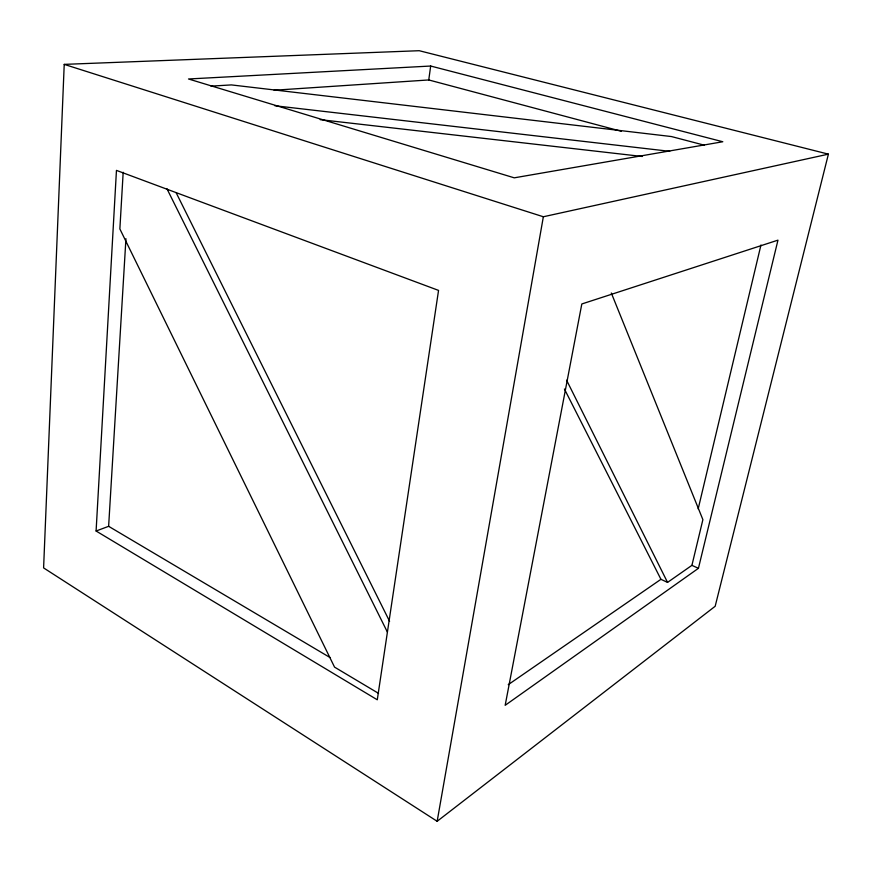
<?xml version="1.0" encoding="UTF-8"?>
<svg xmlns="http://www.w3.org/2000/svg" width="872" height="872" viewBox="0 0 872 872"><rect width="100%" height="100%" fill="white"/><g stroke="black" fill="none" stroke-linecap="round" stroke-linejoin="round"><path stroke-width="1.31" d="M64.223 64.375L43.6 567.901L437.155 821.293L715.171 606.269L828.4 154.148L419.225 50.707L64.223 64.375L543.354 216.757L828.4 154.148M96.094 531.015L116.456 170.389L438.551 290.398L377.282 699.791L96.094 531.015L108.629 526.317L329.943 657.488M123.181 172.275L119.867 228.944L334.554 667.124L378.546 693.36M108.629 526.317L125.939 238.71M274.091 90.241L428.752 79.951L430.681 66.032L722.801 141.744L514.251 177.834L188.505 78.981L430.681 66.032M437.155 821.293L543.354 216.757M698.178 508.888L760.962 244.999M564.424 389.01L660.943 579.313L667.549 582.398L691.91 565.35L702.887 519.647L611.305 293.003M698.428 568.315L777.966 240.149L581.82 303.968L505.171 705.306L698.428 568.315L691.91 565.35M508.256 684.662L660.943 579.313M210.991 86.132L231.385 84.911L671.451 136.555L704.096 145.134M320.166 119.649L642.25 156.48M274.865 105.752L669.718 151.325M428.752 79.951L621.376 131.301M566.593 380.203L667.549 582.398M176.133 192.69L389.588 621.322M166.934 188.712L387.353 632.015"/></g></svg>
